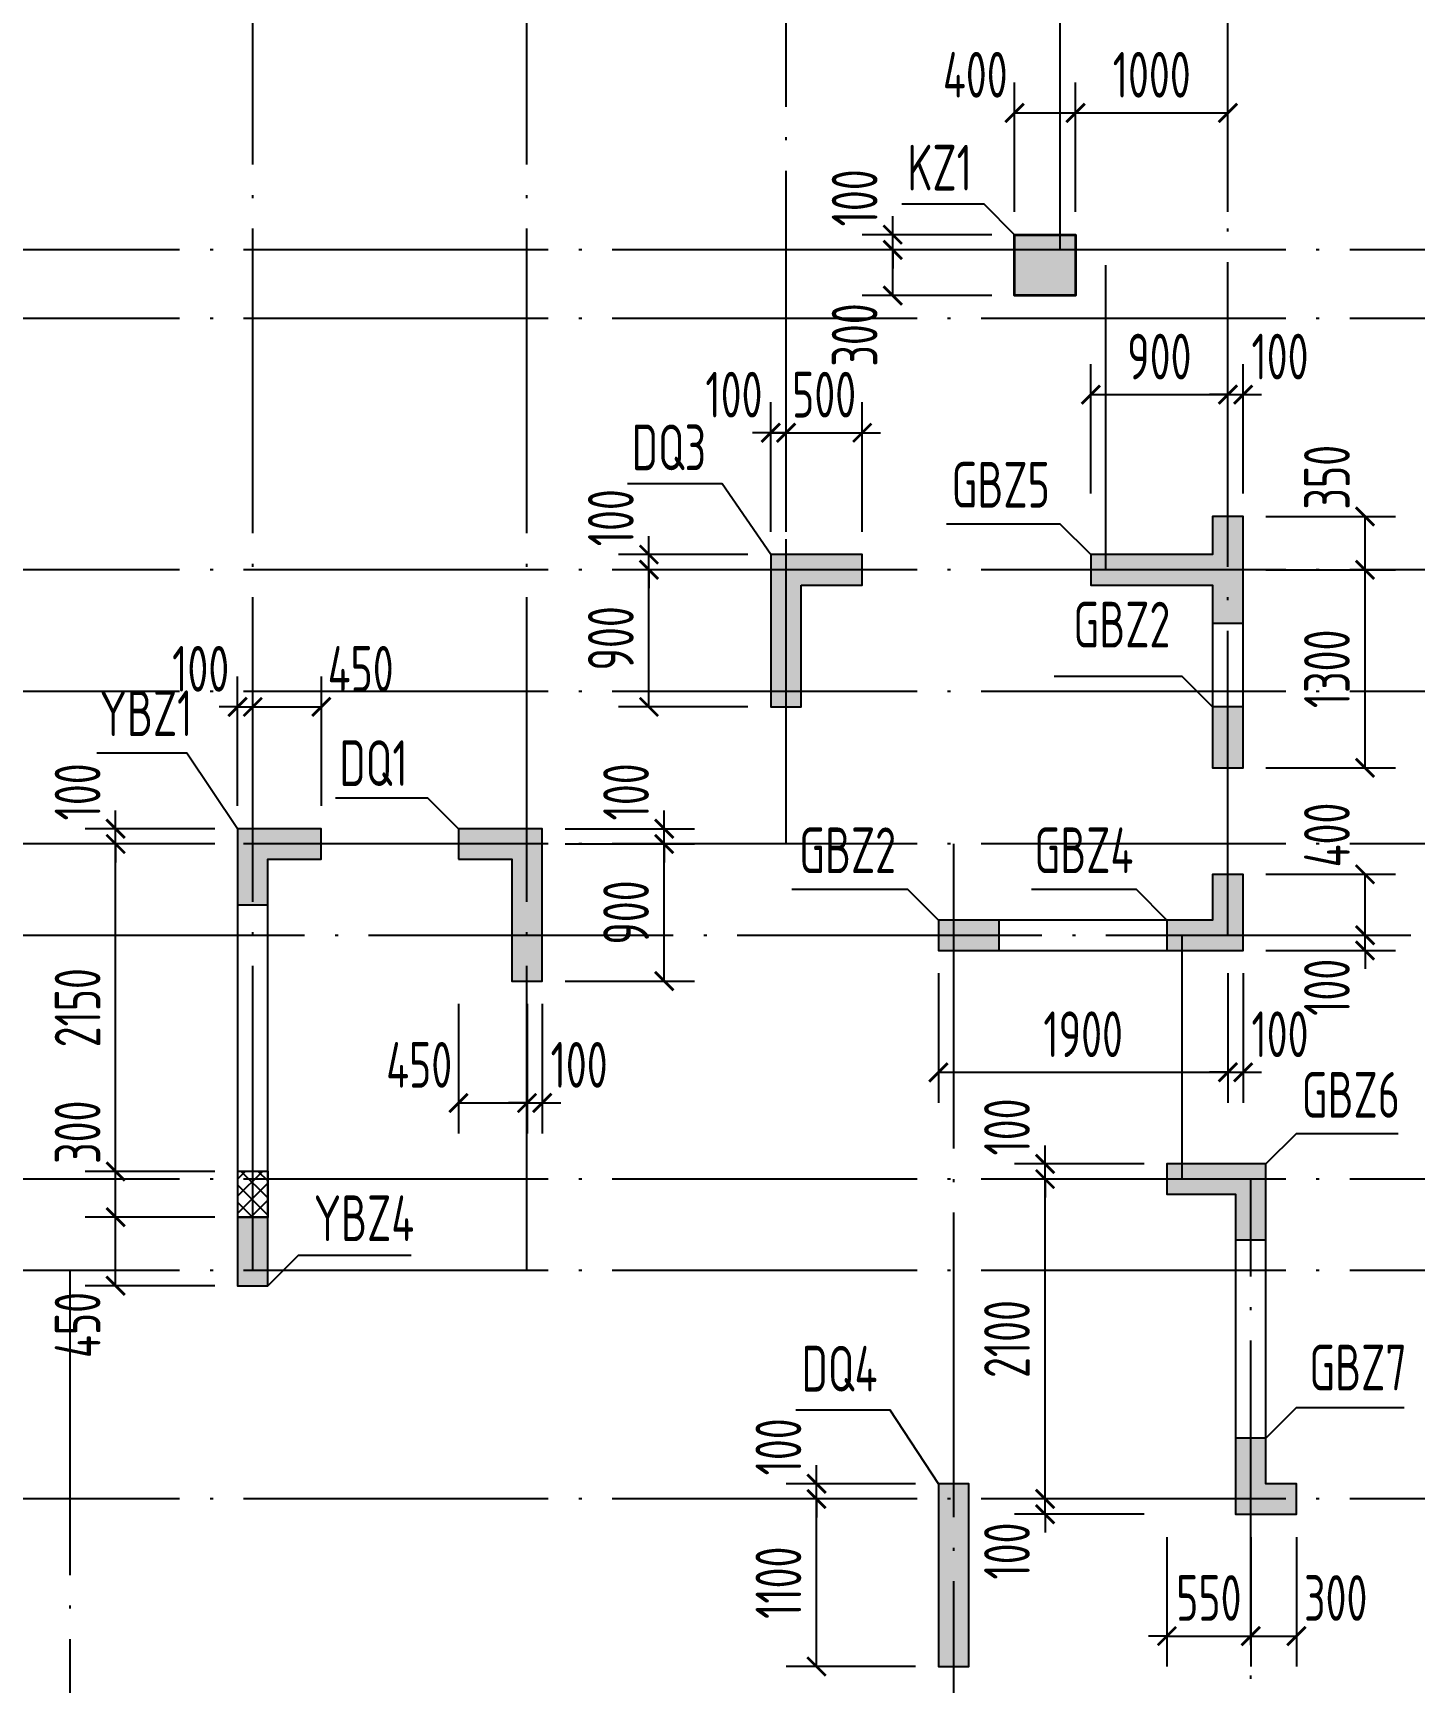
# Model space of a CAD drawing. Extents: x -668857 to 154266, y -275694 to 291306.
# Drawn here: x -310685 to -301615, y 133165 to 143997 of the extents above; entities that cross this region are included whole.
import ezdxf
from ezdxf.enums import TextEntityAlignment as Align

# ---------------------------------------------------------------- set-up
doc = ezdxf.new("R2010")
doc.units = 0
doc.header["$LTSCALE"] = 1000
doc.linetypes.add('DOTE', pattern=[2.42, 2, -0.2, 0.02, -0.2])
doc.layers.get('0').update_dxf_attribs({"linetype": 'CONTINUOUS'})
doc.layers.get('DEFPOINTS').update_dxf_attribs({"linetype": 'CONTINUOUS'})
for name, color, linetype in [('0z-约束构件', 1, 'CONTINUOUS'), ('A-DOTE', 10, 'DOTE'), ('COLU_DE_TEXT', 7, 'CONTINUOUS'), ('LABEL', 1, 'CONTINUOUS'), ('S-Q墙实线', 6, 'CONTINUOUS'), ('S-Q墙标注', 3, 'CONTINUOUS'), ('S-X详图填充', 252, 'CONTINUOUS'), ('S-X详图实线', 4, 'CONTINUOUS'), ('S-Z柱实线', 6, 'CONTINUOUS'), ('S-Z柱编号', 6, 'CONTINUOUS'), ('配箍校核', 34, 'CONTINUOUS')]:
    doc.layers.add(name, color=color, linetype=linetype)
doc.styles.add('TSSD_REIN', font='tssdeng.shx', dxfattribs={"width": 0.7, "height": 300, "bigfont": 'tssdchn.shx'})
doc.styles.add('结构文字', font='zstxt.shx', dxfattribs={"width": 0.7, "bigfont": 'zshz.shx'})
doc.dimstyles.new('STRUCK', dxfattribs={"dimtxt": 400, "dimasz": 121, "dimexe": 200, "dimexo": 150, "dimgap": 115, "dimtad": 1, "dimdec": 0, "dimdsep": 46, "dimtxsty": '结构文字', "dimblk": 'ARCHTICK', "dimcen": 400, "dimclrd": 3, "dimclre": 3, "dimclrt": 7, "dimadec": 0, "dimazin": 0, "dimtfac": 1, "dimtdec": 0, "dimtix": 1, "dimtmove": 2, "dimatfit": 3, "dimldrblk": '_DIMX', "dimfxl": 0, "dimtolj": 1, "dimtzin": 0, "dimarcsym": 0})

# ---------------------------------------------------------------- blocks, each defined once
blk = doc.blocks.new('20210726.16350016')
at = {"layer": 'A-DOTE'}
for p, q in [((34300, 10900), (34300, 21100)), ((36100, 10900), (36100, 21100)), ((37800, 13700), (37800, 21100)), ((39600, 17600), (39600, 21100)), ((40700, 13100.3), (40700, 21100)), ((55600, 17600), (3600, 17600)), ((39900, 15500), (39900, 17600)), ((55600, 17150), (3600, 17150)), ((55600, 15500), (3600, 15500)), ((55600, 14700), (3600, 14700)), ((55600, 13700), (3600, 13700)), ((38900.2, 13700), (38900, 3600)), ((3600, 13100.3), (55600, 13100.3)), ((40400, 11500), (40400, 13100)), ((55600, 11500), (3600, 11500)), ((40850, 3600), (40850, 11500)), ((55600, 10900), (3600, 10900)), ((33100, 10900), (33100, 3600)), ((55600, 9400), (3600, 9400))]:
    blk.add_line(p, q, dxfattribs=at)
blk = doc.blocks.new('_ArchTick')
at = {"color": 0, "linetype": 'ByBlock', "const_width": 0.15}
blk.add_lwpolyline([(-0.5, -0.5), (0.5, 0.5)], dxfattribs=at)
blk = doc.blocks.new('*D1632')
at = {"layer": 'DEFPOINTS', "color": 0}
for p in [(-305543, 134373), (-304743, 134373), (-304743, 133273)]:
    blk.add_point(p, dxfattribs=at)
at = {"layer": 'S-Q墙标注', "color": 3, "lineweight": -2}
for p, q in [((-304893, 134373), (-305743, 134373)), ((-305543, 133273), (-305543, 134373)), ((-304893, 133273), (-305743, 133273))]:
    blk.add_line(p, q, dxfattribs=at)
at = {"layer": 'S-Q墙标注', "color": 3, "lineweight": -2, "xscale": 121, "yscale": 121, "zscale": 121}
for p, rotation in [((-305543, 134373), 90), ((-305543, 133273), 270)]:
    blk.add_blockref('_ArchTick', p, dxfattribs=dict(at, rotation=rotation))
at = {"layer": 'S-Q墙标注', "color": 7, "insert": (-305793, 133823), "char_height": 300, "attachment_point": 5, "rotation": 90, "style": 'TSSD_REIN'}
blk.add_mtext('\\A1;1100', dxfattribs=at)
blk = doc.blocks.new('_DIMX')
blk.add_line((-150, 0), (150, 0))
at = {"const_width": 50}
blk.add_lwpolyline([(-70, -70), (70, 70)], dxfattribs=at)
blk = doc.blocks.new('*D1633')
at = {"layer": 'DEFPOINTS', "color": 0}
for p in [(-305543, 134473), (-304743, 134473), (-304743, 134373)]:
    blk.add_point(p, dxfattribs=at)
at = {"layer": 'S-Q墙标注', "color": 3, "lineweight": -2}
for p, q in [((-305543, 134473), (-305543, 134594)), ((-304893, 134473), (-305743, 134473)), ((-305543, 134373), (-305543, 134473)), ((-304893, 134373), (-305743, 134373)), ((-305543, 134373), (-305543, 134252))]:
    blk.add_line(p, q, dxfattribs=at)
at = {"layer": 'S-Q墙标注', "color": 3, "lineweight": -2, "xscale": 121, "yscale": 121, "zscale": 121}
for p, rotation in [((-305543, 134473), 270), ((-305543, 134373), 90)]:
    blk.add_blockref('_ArchTick', p, dxfattribs=dict(at, rotation=rotation))
at = {"layer": 'S-Q墙标注', "color": 7, "insert": (-305793, 134715), "char_height": 300, "attachment_point": 5, "rotation": 90, "style": 'TSSD_REIN'}
blk.add_mtext('\\A1;100', dxfattribs=at)
blk = doc.blocks.new('*D1638')
at = {"layer": 'DEFPOINTS', "color": 0}
for p in [(-310143, 136223), (-309343, 136223), (-309343, 135773)]:
    blk.add_point(p, dxfattribs=at)
at = {"layer": 'S-Q墙标注', "color": 3, "lineweight": -2}
for p, q in [((-309493, 136223), (-310343, 136223)), ((-310143, 135773), (-310143, 136223)), ((-309493, 135773), (-310343, 135773))]:
    blk.add_line(p, q, dxfattribs=at)
at = {"layer": 'S-Q墙标注', "color": 3, "lineweight": -2, "xscale": 121, "yscale": 121, "zscale": 121}
for p, rotation in [((-310143, 136223), 90), ((-310143, 135773), 270)]:
    blk.add_blockref('_ArchTick', p, dxfattribs=dict(at, rotation=rotation))
at = {"layer": 'S-Q墙标注', "color": 7, "insert": (-310393, 135515), "char_height": 300, "attachment_point": 5, "rotation": 90, "style": 'TSSD_REIN'}
blk.add_mtext('\\A1;450', dxfattribs=at)
blk = doc.blocks.new('*D1639')
at = {"layer": 'DEFPOINTS', "color": 0}
for p in [(-310143, 138773), (-309343, 138773), (-309343, 138673)]:
    blk.add_point(p, dxfattribs=at)
at = {"layer": 'S-Q墙标注', "color": 3, "lineweight": -2}
for p, q in [((-310143, 138773), (-310143, 138894)), ((-309493, 138773), (-310343, 138773)), ((-310143, 138673), (-310143, 138773)), ((-309493, 138673), (-310343, 138673)), ((-310143, 138673), (-310143, 138552))]:
    blk.add_line(p, q, dxfattribs=at)
at = {"layer": 'S-Q墙标注', "color": 3, "lineweight": -2, "xscale": 121, "yscale": 121, "zscale": 121}
for p, rotation in [((-310143, 138773), 270), ((-310143, 138673), 90)]:
    blk.add_blockref('_ArchTick', p, dxfattribs=dict(at, rotation=rotation))
at = {"layer": 'S-Q墙标注', "color": 7, "insert": (-310393, 139015), "char_height": 300, "attachment_point": 5, "rotation": 90, "style": 'TSSD_REIN'}
blk.add_mtext('\\A1;100', dxfattribs=at)
blk = doc.blocks.new('*D1640')
at = {"layer": 'DEFPOINTS', "color": 0}
for p in [(-309243, 139573), (-309343, 138773), (-309243, 138773)]:
    blk.add_point(p, dxfattribs=at)
at = {"layer": 'S-Q墙标注', "color": 3, "lineweight": -2}
for p, q in [((-309343, 138923), (-309343, 139773)), ((-309243, 138923), (-309243, 139773)), ((-309343, 139573), (-309464, 139573)), ((-309343, 139573), (-309243, 139573)), ((-309243, 139573), (-309122, 139573))]:
    blk.add_line(p, q, dxfattribs=at)
at = {"layer": 'S-Q墙标注', "color": 3, "lineweight": -2, "xscale": 121, "yscale": 121, "zscale": 121}
blk.add_blockref('_ArchTick', (-309343, 139573), dxfattribs=at)
at = {"layer": 'S-Q墙标注', "color": 3, "lineweight": -2, "xscale": 121, "yscale": 121, "zscale": 121, "rotation": 180}
blk.add_blockref('_ArchTick', (-309243, 139573), dxfattribs=at)
at = {"layer": 'S-Q墙标注', "color": 7, "insert": (-309585, 139823), "char_height": 300, "attachment_point": 5, "style": 'TSSD_REIN'}
blk.add_mtext('\\A1;100', dxfattribs=at)
blk = doc.blocks.new('*D1641')
at = {"layer": 'DEFPOINTS', "color": 0}
for p in [(-308793, 139573), (-309243, 138773), (-308793, 138773)]:
    blk.add_point(p, dxfattribs=at)
at = {"layer": 'S-Q墙标注', "color": 3, "lineweight": -2}
for p, q in [((-309243, 138923), (-309243, 139773)), ((-308793, 138923), (-308793, 139773)), ((-309243, 139573), (-308793, 139573))]:
    blk.add_line(p, q, dxfattribs=at)
at = {"layer": 'S-Q墙标注', "color": 3, "lineweight": -2, "xscale": 121, "yscale": 121, "zscale": 121, "rotation": 180}
blk.add_blockref('_ArchTick', (-309243, 139573), dxfattribs=at)
at = {"layer": 'S-Q墙标注', "color": 3, "lineweight": -2, "xscale": 121, "yscale": 121, "zscale": 121}
blk.add_blockref('_ArchTick', (-308793, 139573), dxfattribs=at)
at = {"layer": 'S-Q墙标注', "color": 7, "insert": (-308535, 139823), "char_height": 300, "attachment_point": 5, "style": 'TSSD_REIN'}
blk.add_mtext('\\A1;450', dxfattribs=at)
blk = doc.blocks.new('*D1642')
at = {"layer": 'DEFPOINTS', "color": 0}
for p in [(-307343, 138673), (-306543, 138673), (-307343, 137773)]:
    blk.add_point(p, dxfattribs=at)
at = {"layer": 'S-Q墙标注', "color": 3, "lineweight": -2}
for p, q in [((-307193, 138673), (-306343, 138673)), ((-306543, 137773), (-306543, 138673)), ((-307193, 137773), (-306343, 137773))]:
    blk.add_line(p, q, dxfattribs=at)
at = {"layer": 'S-Q墙标注', "color": 3, "lineweight": -2, "xscale": 121, "yscale": 121, "zscale": 121}
for p, rotation in [((-306543, 138673), 90), ((-306543, 137773), 270)]:
    blk.add_blockref('_ArchTick', p, dxfattribs=dict(at, rotation=rotation))
at = {"layer": 'S-Q墙标注', "color": 7, "insert": (-306793, 138223), "char_height": 300, "attachment_point": 5, "rotation": 90, "style": 'TSSD_REIN'}
blk.add_mtext('\\A1;900', dxfattribs=at)
blk = doc.blocks.new('*D1643')
at = {"layer": 'DEFPOINTS', "color": 0}
for p in [(-307343, 138773), (-306543, 138773), (-307343, 138673)]:
    blk.add_point(p, dxfattribs=at)
at = {"layer": 'S-Q墙标注', "color": 3, "lineweight": -2}
for p, q in [((-306543, 138773), (-306543, 138894)), ((-307193, 138773), (-306343, 138773)), ((-306543, 138673), (-306543, 138773)), ((-307193, 138673), (-306343, 138673)), ((-306543, 138673), (-306543, 138552))]:
    blk.add_line(p, q, dxfattribs=at)
at = {"layer": 'S-Q墙标注', "color": 3, "lineweight": -2, "xscale": 121, "yscale": 121, "zscale": 121}
for p, rotation in [((-306543, 138773), 270), ((-306543, 138673), 90)]:
    blk.add_blockref('_ArchTick', p, dxfattribs=dict(at, rotation=rotation))
at = {"layer": 'S-Q墙标注', "color": 7, "insert": (-306793, 139015), "char_height": 300, "attachment_point": 5, "rotation": 90, "style": 'TSSD_REIN'}
blk.add_mtext('\\A1;100', dxfattribs=at)
blk = doc.blocks.new('*D1644')
at = {"layer": 'DEFPOINTS', "color": 0}
for p in [(-307893, 137773), (-307443, 137773), (-307443, 136973)]:
    blk.add_point(p, dxfattribs=at)
at = {"layer": 'S-Q墙标注', "color": 3, "lineweight": -2}
for p, q in [((-307893, 137623), (-307893, 136773)), ((-307443, 137623), (-307443, 136773)), ((-307893, 136973), (-307443, 136973))]:
    blk.add_line(p, q, dxfattribs=at)
at = {"layer": 'S-Q墙标注', "color": 3, "lineweight": -2, "xscale": 121, "yscale": 121, "zscale": 121, "rotation": 180}
blk.add_blockref('_ArchTick', (-307893, 136973), dxfattribs=at)
at = {"layer": 'S-Q墙标注', "color": 3, "lineweight": -2, "xscale": 121, "yscale": 121, "zscale": 121}
blk.add_blockref('_ArchTick', (-307443, 136973), dxfattribs=at)
at = {"layer": 'S-Q墙标注', "color": 7, "insert": (-308151, 137223), "char_height": 300, "attachment_point": 5, "style": 'TSSD_REIN'}
blk.add_mtext('\\A1;450', dxfattribs=at)
blk = doc.blocks.new('*D1645')
at = {"layer": 'DEFPOINTS', "color": 0}
for p in [(-307443, 137773), (-307343, 137773), (-307343, 136973)]:
    blk.add_point(p, dxfattribs=at)
at = {"layer": 'S-Q墙标注', "color": 3, "lineweight": -2}
for p, q in [((-307443, 137623), (-307443, 136773)), ((-307343, 137623), (-307343, 136773)), ((-307443, 136973), (-307564, 136973)), ((-307443, 136973), (-307343, 136973)), ((-307343, 136973), (-307222, 136973))]:
    blk.add_line(p, q, dxfattribs=at)
at = {"layer": 'S-Q墙标注', "color": 3, "lineweight": -2, "xscale": 121, "yscale": 121, "zscale": 121}
blk.add_blockref('_ArchTick', (-307443, 136973), dxfattribs=at)
at = {"layer": 'S-Q墙标注', "color": 3, "lineweight": -2, "xscale": 121, "yscale": 121, "zscale": 121, "rotation": 180}
blk.add_blockref('_ArchTick', (-307343, 136973), dxfattribs=at)
at = {"layer": 'S-Q墙标注', "color": 7, "insert": (-307101, 137223), "char_height": 300, "attachment_point": 5, "style": 'TSSD_REIN'}
blk.add_mtext('\\A1;100', dxfattribs=at)
blk = doc.blocks.new('*D1646')
at = {"layer": 'DEFPOINTS', "color": 0}
for p in [(-302743, 138074), (-301943, 138074), (-302743, 137974)]:
    blk.add_point(p, dxfattribs=at)
at = {"layer": 'S-Q墙标注', "color": 3, "lineweight": -2}
for p, q in [((-301943, 138074), (-301943, 138195)), ((-302593, 138074), (-301743, 138074)), ((-301943, 137974), (-301943, 138074)), ((-302593, 137974), (-301743, 137974)), ((-301943, 137974), (-301943, 137853))]:
    blk.add_line(p, q, dxfattribs=at)
at = {"layer": 'S-Q墙标注', "color": 3, "lineweight": -2, "xscale": 121, "yscale": 121, "zscale": 121}
for p, rotation in [((-301943, 138074), 270), ((-301943, 137974), 90)]:
    blk.add_blockref('_ArchTick', p, dxfattribs=dict(at, rotation=rotation))
at = {"layer": 'S-Q墙标注', "color": 7, "insert": (-302193, 137732), "char_height": 300, "attachment_point": 5, "rotation": 90, "style": 'TSSD_REIN'}
blk.add_mtext('\\A1;100', dxfattribs=at)
blk = doc.blocks.new('*D1647')
at = {"layer": 'DEFPOINTS', "color": 0}
for p in [(-302743, 138474), (-301943, 138474), (-302743, 138074)]:
    blk.add_point(p, dxfattribs=at)
at = {"layer": 'S-Q墙标注', "color": 3, "lineweight": -2}
for p, q in [((-302593, 138474), (-301743, 138474)), ((-301943, 138074), (-301943, 138474)), ((-302593, 138074), (-301743, 138074))]:
    blk.add_line(p, q, dxfattribs=at)
at = {"layer": 'S-Q墙标注', "color": 3, "lineweight": -2, "xscale": 121, "yscale": 121, "zscale": 121}
for p, rotation in [((-301943, 138474), 90), ((-301943, 138074), 270)]:
    blk.add_blockref('_ArchTick', p, dxfattribs=dict(at, rotation=rotation))
at = {"layer": 'S-Q墙标注', "color": 7, "insert": (-302193, 138732), "char_height": 300, "attachment_point": 5, "rotation": 90, "style": 'TSSD_REIN'}
blk.add_mtext('\\A1;400', dxfattribs=at)
blk = doc.blocks.new('*D1648')
at = {"layer": 'DEFPOINTS', "color": 0}
for p in [(-304743, 137974), (-302843, 137974), (-302843, 137174)]:
    blk.add_point(p, dxfattribs=at)
at = {"layer": 'S-Q墙标注', "color": 3, "lineweight": -2}
for p, q in [((-304743, 137824), (-304743, 136974)), ((-302843, 137824), (-302843, 136974)), ((-304743, 137174), (-302843, 137174))]:
    blk.add_line(p, q, dxfattribs=at)
at = {"layer": 'S-Q墙标注', "color": 3, "lineweight": -2, "xscale": 121, "yscale": 121, "zscale": 121, "rotation": 180}
blk.add_blockref('_ArchTick', (-304743, 137174), dxfattribs=at)
at = {"layer": 'S-Q墙标注', "color": 3, "lineweight": -2, "xscale": 121, "yscale": 121, "zscale": 121}
blk.add_blockref('_ArchTick', (-302843, 137174), dxfattribs=at)
at = {"layer": 'S-Q墙标注', "color": 7, "insert": (-303793, 137424), "char_height": 300, "attachment_point": 5, "style": 'TSSD_REIN'}
blk.add_mtext('\\A1;1900', dxfattribs=at)
blk = doc.blocks.new('*D1649')
at = {"layer": 'DEFPOINTS', "color": 0}
for p in [(-302843, 137974), (-302743, 137974), (-302743, 137174)]:
    blk.add_point(p, dxfattribs=at)
at = {"layer": 'S-Q墙标注', "color": 3, "lineweight": -2}
for p, q in [((-302843, 137824), (-302843, 136974)), ((-302743, 137824), (-302743, 136974)), ((-302843, 137174), (-302964, 137174)), ((-302843, 137174), (-302743, 137174)), ((-302743, 137174), (-302622, 137174))]:
    blk.add_line(p, q, dxfattribs=at)
at = {"layer": 'S-Q墙标注', "color": 3, "lineweight": -2, "xscale": 121, "yscale": 121, "zscale": 121}
blk.add_blockref('_ArchTick', (-302843, 137174), dxfattribs=at)
at = {"layer": 'S-Q墙标注', "color": 3, "lineweight": -2, "xscale": 121, "yscale": 121, "zscale": 121, "rotation": 180}
blk.add_blockref('_ArchTick', (-302743, 137174), dxfattribs=at)
at = {"layer": 'S-Q墙标注', "color": 7, "insert": (-302501, 137424), "char_height": 300, "attachment_point": 5, "style": 'TSSD_REIN'}
blk.add_mtext('\\A1;100', dxfattribs=at)
blk = doc.blocks.new('*D1650')
at = {"layer": 'DEFPOINTS', "color": 0}
for p in [(-306643, 140473), (-305843, 140473), (-305843, 139573)]:
    blk.add_point(p, dxfattribs=at)
at = {"layer": 'S-Q墙标注', "color": 3, "lineweight": -2}
for p, q in [((-305993, 140473), (-306843, 140473)), ((-306643, 139573), (-306643, 140473)), ((-305993, 139573), (-306843, 139573))]:
    blk.add_line(p, q, dxfattribs=at)
at = {"layer": 'S-Q墙标注', "color": 3, "lineweight": -2, "xscale": 121, "yscale": 121, "zscale": 121}
for p, rotation in [((-306643, 140473), 90), ((-306643, 139573), 270)]:
    blk.add_blockref('_ArchTick', p, dxfattribs=dict(at, rotation=rotation))
at = {"layer": 'S-Q墙标注', "color": 7, "insert": (-306893, 140023), "char_height": 300, "attachment_point": 5, "rotation": 90, "style": 'TSSD_REIN'}
blk.add_mtext('\\A1;900', dxfattribs=at)
blk = doc.blocks.new('*D1651')
at = {"layer": 'DEFPOINTS', "color": 0}
for p in [(-306643, 140573), (-305843, 140573), (-305843, 140473)]:
    blk.add_point(p, dxfattribs=at)
at = {"layer": 'S-Q墙标注', "color": 3, "lineweight": -2}
for p, q in [((-306643, 140573), (-306643, 140694)), ((-305993, 140573), (-306843, 140573)), ((-306643, 140473), (-306643, 140573)), ((-305993, 140473), (-306843, 140473)), ((-306643, 140473), (-306643, 140352))]:
    blk.add_line(p, q, dxfattribs=at)
at = {"layer": 'S-Q墙标注', "color": 3, "lineweight": -2, "xscale": 121, "yscale": 121, "zscale": 121}
for p, rotation in [((-306643, 140573), 270), ((-306643, 140473), 90)]:
    blk.add_blockref('_ArchTick', p, dxfattribs=dict(at, rotation=rotation))
at = {"layer": 'S-Q墙标注', "color": 7, "insert": (-306893, 140815), "char_height": 300, "attachment_point": 5, "rotation": 90, "style": 'TSSD_REIN'}
blk.add_mtext('\\A1;100', dxfattribs=at)
blk = doc.blocks.new('*D1652')
at = {"layer": 'DEFPOINTS', "color": 0}
for p in [(-305743, 141373), (-305843, 140573), (-305743, 140573)]:
    blk.add_point(p, dxfattribs=at)
at = {"layer": 'S-Q墙标注', "color": 3, "lineweight": -2}
for p, q in [((-305843, 140723), (-305843, 141573)), ((-305743, 140723), (-305743, 141573)), ((-305843, 141373), (-305964, 141373)), ((-305843, 141373), (-305743, 141373)), ((-305743, 141373), (-305622, 141373))]:
    blk.add_line(p, q, dxfattribs=at)
at = {"layer": 'S-Q墙标注', "color": 3, "lineweight": -2, "xscale": 121, "yscale": 121, "zscale": 121}
blk.add_blockref('_ArchTick', (-305843, 141373), dxfattribs=at)
at = {"layer": 'S-Q墙标注', "color": 3, "lineweight": -2, "xscale": 121, "yscale": 121, "zscale": 121, "rotation": 180}
blk.add_blockref('_ArchTick', (-305743, 141373), dxfattribs=at)
at = {"layer": 'S-Q墙标注', "color": 7, "insert": (-306085, 141623), "char_height": 300, "attachment_point": 5, "style": 'TSSD_REIN'}
blk.add_mtext('\\A1;100', dxfattribs=at)
blk = doc.blocks.new('*D1653')
at = {"layer": 'DEFPOINTS', "color": 0}
for p in [(-305243, 141373), (-305743, 140573), (-305243, 140573)]:
    blk.add_point(p, dxfattribs=at)
at = {"layer": 'S-Q墙标注', "color": 3, "lineweight": -2}
for p, q in [((-305743, 140723), (-305743, 141573)), ((-305243, 140723), (-305243, 141573)), ((-305743, 141373), (-305864, 141373)), ((-305743, 141373), (-305243, 141373)), ((-305243, 141373), (-305122, 141373))]:
    blk.add_line(p, q, dxfattribs=at)
at = {"layer": 'S-Q墙标注', "color": 3, "lineweight": -2, "xscale": 121, "yscale": 121, "zscale": 121}
blk.add_blockref('_ArchTick', (-305743, 141373), dxfattribs=at)
at = {"layer": 'S-Q墙标注', "color": 3, "lineweight": -2, "xscale": 121, "yscale": 121, "zscale": 121, "rotation": 180}
blk.add_blockref('_ArchTick', (-305243, 141373), dxfattribs=at)
at = {"layer": 'S-Q墙标注', "color": 7, "insert": (-305493, 141623), "char_height": 300, "attachment_point": 5, "style": 'TSSD_REIN'}
blk.add_mtext('\\A1;500', dxfattribs=at)
blk = doc.blocks.new('*D1654')
at = {"layer": 'DEFPOINTS', "color": 0}
for p in [(-304043, 134373), (-303243, 134373), (-303243, 134273)]:
    blk.add_point(p, dxfattribs=at)
at = {"layer": 'S-Q墙标注', "color": 3, "lineweight": -2}
for p, q in [((-304043, 134373), (-304043, 134494)), ((-303393, 134373), (-304243, 134373)), ((-304043, 134273), (-304043, 134373)), ((-303393, 134273), (-304243, 134273)), ((-304043, 134273), (-304043, 134152))]:
    blk.add_line(p, q, dxfattribs=at)
at = {"layer": 'S-Q墙标注', "color": 3, "lineweight": -2, "xscale": 121, "yscale": 121, "zscale": 121}
for p, rotation in [((-304043, 134373), 270), ((-304043, 134273), 90)]:
    blk.add_blockref('_ArchTick', p, dxfattribs=dict(at, rotation=rotation))
at = {"layer": 'S-Q墙标注', "color": 7, "insert": (-304293, 134031), "char_height": 300, "attachment_point": 5, "rotation": 90, "style": 'TSSD_REIN'}
blk.add_mtext('\\A1;100', dxfattribs=at)
blk = doc.blocks.new('*D1655')
at = {"layer": 'DEFPOINTS', "color": 0}
for p in [(-304043, 136473), (-303243, 136473), (-303243, 134373)]:
    blk.add_point(p, dxfattribs=at)
at = {"layer": 'S-Q墙标注', "color": 3, "lineweight": -2}
for p, q in [((-303393, 136473), (-304243, 136473)), ((-304043, 134373), (-304043, 136473)), ((-303393, 134373), (-304243, 134373))]:
    blk.add_line(p, q, dxfattribs=at)
at = {"layer": 'S-Q墙标注', "color": 3, "lineweight": -2, "xscale": 121, "yscale": 121, "zscale": 121}
for p, rotation in [((-304043, 136473), 90), ((-304043, 134373), 270)]:
    blk.add_blockref('_ArchTick', p, dxfattribs=dict(at, rotation=rotation))
at = {"layer": 'S-Q墙标注', "color": 7, "insert": (-304293, 135423), "char_height": 300, "attachment_point": 5, "rotation": 90, "style": 'TSSD_REIN'}
blk.add_mtext('\\A1;2100', dxfattribs=at)
blk = doc.blocks.new('*D1656')
at = {"layer": 'DEFPOINTS', "color": 0}
for p in [(-304043, 136573), (-303243, 136573), (-303243, 136473)]:
    blk.add_point(p, dxfattribs=at)
at = {"layer": 'S-Q墙标注', "color": 3, "lineweight": -2}
for p, q in [((-304043, 136573), (-304043, 136694)), ((-303393, 136573), (-304243, 136573)), ((-304043, 136473), (-304043, 136573)), ((-303393, 136473), (-304243, 136473)), ((-304043, 136473), (-304043, 136352))]:
    blk.add_line(p, q, dxfattribs=at)
at = {"layer": 'S-Q墙标注', "color": 3, "lineweight": -2, "xscale": 121, "yscale": 121, "zscale": 121}
for p, rotation in [((-304043, 136573), 270), ((-304043, 136473), 90)]:
    blk.add_blockref('_ArchTick', p, dxfattribs=dict(at, rotation=rotation))
at = {"layer": 'S-Q墙标注', "color": 7, "insert": (-304293, 136815), "char_height": 300, "attachment_point": 5, "rotation": 90, "style": 'TSSD_REIN'}
blk.add_mtext('\\A1;100', dxfattribs=at)
blk = doc.blocks.new('20210730.00595579')
at = {"layer": '0z-约束构件'}
h = blk.add_hatch(dxfattribs=at)
h.set_pattern_fill('ANSI37', color=256, scale=25, style=0)
h.set_pattern_definition([(45, (111194.75, -600656.97), (-56.126601, 56.126601), []), (135, (111194.75, -600656.97), (-56.126601, -56.126601), [])])
h.paths.add_polyline_path([(-4935, -181459), (-4935, -181159), (-4735, -181159), (-4735, -181459)])
blk.add_lwpolyline([(-4935, -181459), (-4735, -181459), (-4735, -181159), (-4935, -181159)], close=True, dxfattribs=at)
blk = doc.blocks.new('*D1665')
at = {"layer": 'DEFPOINTS', "color": 0}
for p in [(-310143, 136523), (-309343, 136523), (-309343, 136223)]:
    blk.add_point(p, dxfattribs=at)
at = {"layer": 'S-Q墙标注', "color": 3, "lineweight": -2}
for p, q in [((-309493, 136523), (-310343, 136523)), ((-310143, 136223), (-310143, 136523)), ((-309493, 136223), (-310343, 136223))]:
    blk.add_line(p, q, dxfattribs=at)
at = {"layer": 'S-Q墙标注', "color": 3, "lineweight": -2, "xscale": 121, "yscale": 121, "zscale": 121}
for p, rotation in [((-310143, 136523), 90), ((-310143, 136223), 270)]:
    blk.add_blockref('_ArchTick', p, dxfattribs=dict(at, rotation=rotation))
at = {"layer": 'S-Q墙标注', "color": 7, "insert": (-310393, 136781), "char_height": 300, "attachment_point": 5, "rotation": 90, "style": 'TSSD_REIN'}
blk.add_mtext('\\A1;300', dxfattribs=at)
blk = doc.blocks.new('*D1666')
at = {"layer": 'DEFPOINTS', "color": 0}
for p in [(-310143, 138673), (-309343, 138673), (-309343, 136523)]:
    blk.add_point(p, dxfattribs=at)
at = {"layer": 'S-Q墙标注', "color": 3, "lineweight": -2}
for p, q in [((-309493, 138673), (-310343, 138673)), ((-310143, 136523), (-310143, 138673)), ((-309493, 136523), (-310343, 136523))]:
    blk.add_line(p, q, dxfattribs=at)
at = {"layer": 'S-Q墙标注', "color": 3, "lineweight": -2, "xscale": 121, "yscale": 121, "zscale": 121}
for p, rotation in [((-310143, 138673), 90), ((-310143, 136523), 270)]:
    blk.add_blockref('_ArchTick', p, dxfattribs=dict(at, rotation=rotation))
at = {"layer": 'S-Q墙标注', "color": 7, "insert": (-310393, 137598), "char_height": 300, "attachment_point": 5, "rotation": 90, "style": 'TSSD_REIN'}
blk.add_mtext('\\A1;2150', dxfattribs=at)
blk = doc.blocks.new('*D1955')
at = {"layer": 'DEFPOINTS', "color": 0}
for p in [(-303243, 134273), (-302693, 134273), (-302693, 133473)]:
    blk.add_point(p, dxfattribs=at)
at = {"layer": 'S-Q墙标注', "color": 3, "lineweight": -2}
for p, q in [((-303243, 134123), (-303243, 133273)), ((-302693, 134123), (-302693, 133273)), ((-303243, 133473), (-303364, 133473)), ((-303243, 133473), (-302693, 133473)), ((-302693, 133473), (-302572, 133473))]:
    blk.add_line(p, q, dxfattribs=at)
at = {"layer": 'S-Q墙标注', "color": 3, "lineweight": -2, "xscale": 121, "yscale": 121, "zscale": 121}
blk.add_blockref('_ArchTick', (-303243, 133473), dxfattribs=at)
at = {"layer": 'S-Q墙标注', "color": 3, "lineweight": -2, "xscale": 121, "yscale": 121, "zscale": 121, "rotation": 180}
blk.add_blockref('_ArchTick', (-302693, 133473), dxfattribs=at)
at = {"layer": 'S-Q墙标注', "color": 7, "insert": (-302968, 133723), "char_height": 300, "attachment_point": 5, "style": 'TSSD_REIN'}
blk.add_mtext('\\A1;550', dxfattribs=at)
blk = doc.blocks.new('*D1956')
at = {"layer": 'DEFPOINTS', "color": 0}
for p in [(-302693, 134273), (-302393, 134273), (-302393, 133473)]:
    blk.add_point(p, dxfattribs=at)
at = {"layer": 'S-Q墙标注', "color": 3, "lineweight": -2}
for p, q in [((-302693, 134123), (-302693, 133273)), ((-302393, 134123), (-302393, 133273)), ((-302693, 133473), (-302393, 133473))]:
    blk.add_line(p, q, dxfattribs=at)
at = {"layer": 'S-Q墙标注', "color": 3, "lineweight": -2, "xscale": 121, "yscale": 121, "zscale": 121, "rotation": 180}
blk.add_blockref('_ArchTick', (-302693, 133473), dxfattribs=at)
at = {"layer": 'S-Q墙标注', "color": 3, "lineweight": -2, "xscale": 121, "yscale": 121, "zscale": 121}
blk.add_blockref('_ArchTick', (-302393, 133473), dxfattribs=at)
at = {"layer": 'S-Q墙标注', "color": 7, "insert": (-302135, 133723), "char_height": 300, "attachment_point": 5, "style": 'TSSD_REIN'}
blk.add_mtext('\\A1;300', dxfattribs=at)
blk = doc.blocks.new('*D1997')
at = {"layer": 'DEFPOINTS', "color": 0}
for p in [(-305043, 142673), (-304243, 142673), (-304243, 142573)]:
    blk.add_point(p, dxfattribs=at)
at = {"layer": 'S-Q墙标注', "color": 3, "lineweight": -2}
for p, q in [((-305043, 142673), (-305043, 142794)), ((-304393, 142673), (-305243, 142673)), ((-305043, 142573), (-305043, 142673)), ((-304393, 142573), (-305243, 142573)), ((-305043, 142573), (-305043, 142452))]:
    blk.add_line(p, q, dxfattribs=at)
at = {"layer": 'S-Q墙标注', "color": 3, "lineweight": -2, "xscale": 121, "yscale": 121, "zscale": 121}
for p, rotation in [((-305043, 142673), 270), ((-305043, 142573), 90)]:
    blk.add_blockref('_ArchTick', p, dxfattribs=dict(at, rotation=rotation))
at = {"layer": 'S-Q墙标注', "color": 7, "insert": (-305293, 142915), "char_height": 300, "attachment_point": 5, "rotation": 90, "style": 'TSSD_REIN'}
blk.add_mtext('\\A1;100', dxfattribs=at)
blk = doc.blocks.new('*D2000')
at = {"layer": 'DEFPOINTS', "color": 0}
for p in [(-305043, 142573), (-304243, 142573), (-304243, 142273)]:
    blk.add_point(p, dxfattribs=at)
at = {"layer": 'S-Q墙标注', "color": 3, "lineweight": -2}
for p, q in [((-304393, 142573), (-305243, 142573)), ((-305043, 142273), (-305043, 142573)), ((-304393, 142273), (-305243, 142273))]:
    blk.add_line(p, q, dxfattribs=at)
at = {"layer": 'S-Q墙标注', "color": 3, "lineweight": -2, "xscale": 121, "yscale": 121, "zscale": 121}
for p, rotation in [((-305043, 142573), 90), ((-305043, 142273), 270)]:
    blk.add_blockref('_ArchTick', p, dxfattribs=dict(at, rotation=rotation))
at = {"layer": 'S-Q墙标注', "color": 7, "insert": (-305293, 142015), "char_height": 300, "attachment_point": 5, "rotation": 90, "style": 'TSSD_REIN'}
blk.add_mtext('\\A1;300', dxfattribs=at)
blk = doc.blocks.new('*D2001')
at = {"layer": 'DEFPOINTS', "color": 0}
for p in [(-303843, 143473), (-304243, 142673), (-303843, 142673)]:
    blk.add_point(p, dxfattribs=at)
at = {"layer": 'S-Q墙标注', "color": 3, "lineweight": -2}
for p, q in [((-304243, 142823), (-304243, 143673)), ((-303843, 142823), (-303843, 143673)), ((-304243, 143473), (-303843, 143473))]:
    blk.add_line(p, q, dxfattribs=at)
at = {"layer": 'S-Q墙标注', "color": 3, "lineweight": -2, "xscale": 121, "yscale": 121, "zscale": 121, "rotation": 180}
blk.add_blockref('_ArchTick', (-304243, 143473), dxfattribs=at)
at = {"layer": 'S-Q墙标注', "color": 3, "lineweight": -2, "xscale": 121, "yscale": 121, "zscale": 121}
blk.add_blockref('_ArchTick', (-303843, 143473), dxfattribs=at)
at = {"layer": 'S-Q墙标注', "color": 7, "insert": (-304501, 143723), "char_height": 300, "attachment_point": 5, "style": 'TSSD_REIN'}
blk.add_mtext('\\A1;400', dxfattribs=at)
blk = doc.blocks.new('*D2003')
at = {"layer": 'DEFPOINTS', "color": 0}
for p in [(-302843, 143473), (-303843, 142673), (-302843, 142673)]:
    blk.add_point(p, dxfattribs=at)
at = {"layer": 'S-Q墙标注', "color": 3, "lineweight": -2}
for p, q in [((-303843, 142823), (-303843, 143673)), ((-302843, 142823), (-302843, 143673)), ((-303843, 143473), (-302843, 143473))]:
    blk.add_line(p, q, dxfattribs=at)
at = {"layer": 'S-Q墙标注', "color": 3, "lineweight": -2, "xscale": 121, "yscale": 121, "zscale": 121, "rotation": 180}
blk.add_blockref('_ArchTick', (-303843, 143473), dxfattribs=at)
at = {"layer": 'S-Q墙标注', "color": 3, "lineweight": -2, "xscale": 121, "yscale": 121, "zscale": 121}
blk.add_blockref('_ArchTick', (-302843, 143473), dxfattribs=at)
at = {"layer": 'S-Q墙标注', "color": 7, "insert": (-303343, 143723), "char_height": 300, "attachment_point": 5, "style": 'TSSD_REIN'}
blk.add_mtext('\\A1;1000', dxfattribs=at)
blk = doc.blocks.new('*D2027')
at = {"layer": 'DEFPOINTS', "color": 0}
for p in [(-302743, 140473), (-301943, 140473), (-302743, 139173)]:
    blk.add_point(p, dxfattribs=at)
at = {"layer": 'S-Q墙标注', "color": 3, "lineweight": -2}
for p, q in [((-302593, 140473), (-301743, 140473)), ((-301943, 139173), (-301943, 140473)), ((-302593, 139173), (-301743, 139173))]:
    blk.add_line(p, q, dxfattribs=at)
at = {"layer": 'S-Q墙标注', "color": 3, "lineweight": -2, "xscale": 121, "yscale": 121, "zscale": 121}
for p, rotation in [((-301943, 140473), 90), ((-301943, 139173), 270)]:
    blk.add_blockref('_ArchTick', p, dxfattribs=dict(at, rotation=rotation))
at = {"layer": 'S-Q墙标注', "color": 7, "insert": (-302193, 139823), "char_height": 300, "attachment_point": 5, "rotation": 90, "style": 'TSSD_REIN'}
blk.add_mtext('\\A1;1300', dxfattribs=at)
blk = doc.blocks.new('*D2028')
at = {"layer": 'DEFPOINTS', "color": 0}
for p in [(-302743, 140823), (-301943, 140823), (-302743, 140473)]:
    blk.add_point(p, dxfattribs=at)
at = {"layer": 'S-Q墙标注', "color": 3, "lineweight": -2}
for p, q in [((-302593, 140823), (-301743, 140823)), ((-301943, 140473), (-301943, 140823)), ((-302593, 140473), (-301743, 140473))]:
    blk.add_line(p, q, dxfattribs=at)
at = {"layer": 'S-Q墙标注', "color": 3, "lineweight": -2, "xscale": 121, "yscale": 121, "zscale": 121}
for p, rotation in [((-301943, 140823), 90), ((-301943, 140473), 270)]:
    blk.add_blockref('_ArchTick', p, dxfattribs=dict(at, rotation=rotation))
at = {"layer": 'S-Q墙标注', "color": 7, "insert": (-302193, 141081), "char_height": 300, "attachment_point": 5, "rotation": 90, "style": 'TSSD_REIN'}
blk.add_mtext('\\A1;350', dxfattribs=at)
blk = doc.blocks.new('*D2029')
at = {"layer": 'DEFPOINTS', "color": 0}
for p in [(-302843, 141623), (-303743, 140823), (-302843, 140823)]:
    blk.add_point(p, dxfattribs=at)
at = {"layer": 'S-Q墙标注', "color": 3, "lineweight": -2}
for p, q in [((-303743, 140973), (-303743, 141823)), ((-302843, 140973), (-302843, 141823)), ((-303743, 141623), (-302843, 141623))]:
    blk.add_line(p, q, dxfattribs=at)
at = {"layer": 'S-Q墙标注', "color": 3, "lineweight": -2, "xscale": 121, "yscale": 121, "zscale": 121, "rotation": 180}
blk.add_blockref('_ArchTick', (-303743, 141623), dxfattribs=at)
at = {"layer": 'S-Q墙标注', "color": 3, "lineweight": -2, "xscale": 121, "yscale": 121, "zscale": 121}
blk.add_blockref('_ArchTick', (-302843, 141623), dxfattribs=at)
at = {"layer": 'S-Q墙标注', "color": 7, "insert": (-303293, 141873), "char_height": 300, "attachment_point": 5, "style": 'TSSD_REIN'}
blk.add_mtext('\\A1;900', dxfattribs=at)
blk = doc.blocks.new('*D2030')
at = {"layer": 'DEFPOINTS', "color": 0}
for p in [(-302743, 141623), (-302843, 140823), (-302743, 140823)]:
    blk.add_point(p, dxfattribs=at)
at = {"layer": 'S-Q墙标注', "color": 3, "lineweight": -2}
for p, q in [((-302843, 140973), (-302843, 141823)), ((-302743, 140973), (-302743, 141823)), ((-302843, 141623), (-302964, 141623)), ((-302843, 141623), (-302743, 141623)), ((-302743, 141623), (-302622, 141623))]:
    blk.add_line(p, q, dxfattribs=at)
at = {"layer": 'S-Q墙标注', "color": 3, "lineweight": -2, "xscale": 121, "yscale": 121, "zscale": 121}
blk.add_blockref('_ArchTick', (-302843, 141623), dxfattribs=at)
at = {"layer": 'S-Q墙标注', "color": 3, "lineweight": -2, "xscale": 121, "yscale": 121, "zscale": 121, "rotation": 180}
blk.add_blockref('_ArchTick', (-302743, 141623), dxfattribs=at)
at = {"layer": 'S-Q墙标注', "color": 7, "insert": (-302501, 141873), "char_height": 300, "attachment_point": 5, "style": 'TSSD_REIN'}
blk.add_mtext('\\A1;100', dxfattribs=at)

msp = doc.modelspace()

# ---------------------------------------------------------------- hatches: boundary and pattern name
at = {"layer": 'S-X详图填充'}
h = msp.add_hatch(color=256, dxfattribs=at)
h.dxf.hatch_style = 1
h.paths.add_polyline_path([(-304243.27, 142673.27), (-303843.27, 142673.27), (-303843.27, 142273.27), (-304243.27, 142273.27)])
h = msp.add_hatch(color=256, dxfattribs=at)
h.dxf.hatch_style = 1
h.paths.add_polyline_path([(-302943.27, 140122.81), (-302743.27, 140122.81), (-302743.27, 140823.27), (-302943.27, 140823.27), (-302943.27, 140573.27), (-303743.39, 140573.28), (-303743.39, 140373.28), (-302943.27, 140373.27)])
h = msp.add_hatch(color=256, dxfattribs=at)
h.dxf.hatch_style = 1
h.paths.add_polyline_path([(-305643.27, 140373.27), (-305243.35, 140373.27), (-305243.35, 140573.27), (-305843.27, 140573.27), (-305843.27, 139573.27), (-305643.27, 139573.27)])
h = msp.add_hatch(color=256, dxfattribs=at)
h.dxf.hatch_style = 1
h.paths.add_polyline_path([(-302743.27, 139573.27), (-302943.27, 139573.27), (-302943.27, 139173.27), (-302743.27, 139173.27)])
h = msp.add_hatch(color=256, dxfattribs=at)
h.dxf.hatch_style = 1
h.paths.add_polyline_path([(-309343.27, 138273.27), (-309143.27, 138273.27), (-309143.27, 138573.27), (-308793.27, 138573.27), (-308793.27, 138773.27), (-309343.27, 138773.27)])
h = msp.add_hatch(color=256, dxfattribs=at)
h.dxf.hatch_style = 1
h.paths.add_polyline_path([(-307893.18, 138573.27), (-307543.27, 138573.27), (-307543.27, 137773.27), (-307343.27, 137773.27), (-307343.27, 138773.27), (-307893.18, 138773.27)])
h = msp.add_hatch(color=256, dxfattribs=at)
h.dxf.hatch_style = 1
h.paths.add_polyline_path([(-303243.27, 138173.54), (-303243.27, 137973.54), (-302743.27, 137973.54), (-302743.27, 138473.54), (-302943.27, 138473.54), (-302943.27, 138173.54)])
h = msp.add_hatch(color=256, dxfattribs=at)
h.dxf.hatch_style = 1
h.paths.add_polyline_path([(-304343.27, 137973.54), (-304343.27, 138173.54), (-304743.27, 138173.54), (-304743.27, 137973.54)])
h = msp.add_hatch(color=256, dxfattribs=at)
h.dxf.hatch_style = 1
h.paths.add_polyline_path([(-302793.27, 136073.27), (-302593.27, 136073.27), (-302593.27, 136573.27), (-303243.34, 136573.27), (-303243.34, 136373.27), (-302793.27, 136373.27)])
h = msp.add_hatch(color=256, dxfattribs=at)
h.dxf.hatch_style = 1
h.paths.add_polyline_path([(-309143.27, 136223.28), (-309343.27, 136223.28), (-309343.27, 135773.28), (-309143.27, 135773.28)])
h = msp.add_hatch(color=256, dxfattribs=at)
h.dxf.hatch_style = 1
h.paths.add_polyline_path([(-302593.27, 134773.27), (-302793.27, 134773.27), (-302793.27, 134273.27), (-302393.27, 134273.27), (-302393.27, 134473.27), (-302593.27, 134473.27)])
h = msp.add_hatch(color=256, dxfattribs=at)
h.dxf.hatch_style = 1
h.paths.add_polyline_path([(-304743.17, 133273.27), (-304543.17, 133273.27), (-304543.26, 134473.27), (-304743.26, 134473.27)])

# ---------------------------------------------------------------- linework, layer by layer
at = {"layer": 'LABEL'}
msp.add_lwpolyline([(-304243.27, 142673.27), (-304443.27, 142873.27), (-304982.22, 142873.27)], dxfattribs=at)
at = {"layer": 'S-Q墙实线'}
msp.add_lwpolyline([(-302743.27, 140473.27), (-302743.27, 140823.27), (-302943.27, 140823.27), (-302943.27, 140573.27), (-303743.39, 140573.27), (-303743.39, 140373.27), (-302943.27, 140373.27), (-302943.27, 139173.27), (-302743.27, 139173.27), (-302743.27, 140473.27)], dxfattribs=at)
for points in [[(-305643.27, 140373.27), (-305243.35, 140373.27), (-305243.35, 140573.27), (-305843.27, 140573.27), (-305843.27, 139573.27), (-305643.27, 139573.27)], [(-309143.27, 135773.28), (-309143.27, 138573.27), (-308793.27, 138573.27), (-308793.27, 138773.27), (-309343.27, 138773.27), (-309343.27, 135773.28)], [(-307893.18, 138573.27), (-307543.27, 138573.27), (-307543.27, 137773.27), (-307343.27, 137773.27), (-307343.27, 138773.27), (-307893.18, 138773.27)], [(-304743.27, 137973.54), (-303143.34, 137973.54), (-302743.27, 137973.54), (-302743.27, 138473.54), (-302943.27, 138473.54), (-302943.27, 138173.54), (-303143.34, 138173.54), (-304743.27, 138173.54)], [(-302793.27, 134273.27), (-302393.27, 134273.27), (-302393.27, 134473.27), (-302593.27, 134473.27), (-302593.27, 135873.28), (-302593.27, 136573.27), (-303243.34, 136573.27), (-303243.34, 136373.27), (-302793.27, 136373.27), (-302793.27, 135873.28)], [(-304543.26, 133273.27), (-304543.26, 134473.27), (-304743.26, 134473.27), (-304743.26, 133273.27)]]:
    msp.add_lwpolyline(points, close=True, dxfattribs=at)
at = {"layer": 'S-X详图实线'}
for points in [[(-304243.27, 142673.27), (-303843.27, 142673.27), (-303843.27, 142273.27), (-304243.27, 142273.27), (-304243.27, 142673.27)], [(-302943.27, 140122.81), (-302743.27, 140122.81), (-302743.27, 140823.27), (-302943.27, 140823.27), (-302943.27, 140573.27), (-303743.39, 140573.27), (-303743.39, 140373.27), (-302943.27, 140373.27), (-302943.27, 140373.27)], [(-305643.27, 140373.27), (-305243.35, 140373.27), (-305243.35, 140573.27), (-305843.27, 140573.27), (-305843.27, 139573.27), (-305643.27, 139573.27), (-305643.27, 140373.27)], [(-302743.27, 139573.27), (-302943.27, 139573.27), (-302943.27, 139173.27), (-302743.27, 139173.27), (-302743.27, 139573.27)], [(-309343.27, 138273.27), (-309143.27, 138273.27), (-309143.27, 138573.27), (-308793.27, 138573.27), (-308793.27, 138773.27), (-309343.27, 138773.27), (-309343.27, 138273.27)], [(-307893.18, 138573.27), (-307543.27, 138573.27), (-307543.27, 137773.27), (-307343.27, 137773.27), (-307343.27, 138773.27), (-307893.18, 138773.27), (-307893.18, 138573.27)], [(-303243.27, 138173.54), (-303243.27, 137973.54), (-302743.27, 137973.54), (-302743.27, 138473.54), (-302943.27, 138473.54), (-302943.27, 138173.54), (-303243.27, 138173.54)], [(-304343.27, 137973.54), (-304343.27, 138173.54), (-304743.27, 138173.54), (-304743.27, 137973.54), (-304343.27, 137973.54)], [(-302793.27, 136073.27), (-302593.27, 136073.27), (-302593.27, 136573.27), (-303243.34, 136573.27), (-303243.34, 136373.27), (-302793.27, 136373.27), (-302793.27, 136073.27)], [(-309143.27, 136223.28), (-309343.27, 136223.28), (-309343.27, 135773.28), (-309143.27, 135773.28), (-309143.27, 136223.28)], [(-302593.27, 134773.27), (-302793.27, 134773.27), (-302793.27, 134273.27), (-302393.27, 134273.27), (-302393.27, 134473.27), (-302593.27, 134473.27), (-302593.27, 134773.27)], [(-304743.17, 133273.27), (-304543.17, 133273.27), (-304543.26, 134473.27), (-304743.26, 134473.27), (-304743.26, 134073.27)]]:
    msp.add_lwpolyline(points, close=True, dxfattribs=at)
at = {"layer": 'S-Z柱实线', "lineweight": 35}
msp.add_lwpolyline([(-304243.27, 142673.27), (-303843.27, 142673.27), (-303843.27, 142273.27), (-304243.27, 142273.27)], close=True, dxfattribs=at)
at = {"layer": 'S-Z柱编号', "color": 7}
for points in [[(-305843.27, 140573.27), (-306162.97, 141038.34), (-306783.77, 141038.34)], [(-303742.94, 140573.28), (-303942.94, 140773.28), (-304689.02, 140773.28)], [(-302943.27, 139573.27), (-303143.27, 139773.27), (-303983.27, 139773.27)], [(-309343.26, 138773.27), (-309675.7, 139269.9), (-310265.54, 139269.9)], [(-307893.17, 138773.27), (-308093.17, 138973.27), (-308699.19, 138973.27)], [(-304743.27, 138173.54), (-304943.27, 138373.54), (-305705.1, 138373.54)], [(-303243.27, 138173.54), (-303443.27, 138373.54), (-304131.05, 138373.54)], [(-302593.27, 136573.27), (-302393.27, 136773.27), (-301724.63, 136773.27)], [(-309143.26, 135773.28), (-308943.26, 135973.28), (-308202.92, 135973.28)], [(-302593.27, 134773.27), (-302393.27, 134973.27), (-301686.71, 134973.27)], [(-304743.26, 134473.27), (-305059.22, 134955.99), (-305678.57, 134955.99)]]:
    msp.add_lwpolyline(points, dxfattribs=at)

# ---------------------------------------------------------------- block references
at = {"layer": 'A-DOTE'}
msp.add_blockref('20210726.16350016', (-343543.27, 124973.23), dxfattribs=at)
at = {"layer": '配箍校核'}
msp.add_blockref('20210730.00595579', (-304407.98, 317682.46), dxfattribs=at)

# ---------------------------------------------------------------- texts
at = {"layer": 'COLU_DE_TEXT', "style": 'TSSD_REIN', "width": 0.7}
msp.add_text('KZ1', height=300, dxfattribs=at).set_placement((-304947.11, 142873.27), align=Align.BOTTOM_LEFT)
at = {"layer": 'S-Z柱编号', "color": 7, "style": 'TSSD_REIN', "width": 0.7}
for s, p in [('DQ3', (-306756.01, 141036.9)), ('GBZ5', (-304656.78, 140791.34)), ('GBZ2', (-303857.11, 139873.27)), ('YBZ1', (-310249.03, 139291.46)), ('DQ1', (-308674.26, 138964.01)), ('GBZ2', (-305657.11, 138391.78)), ('GBZ4', (-304113.21, 138391.78)), ('GBZ6', (-302358.69, 136786.08)), ('YBZ4', (-308843.26, 135976)), ('DQ4', (-305640.95, 134988.37)), ('GBZ7', (-302308.79, 134995.72))]:
    msp.add_text(s, height=300, dxfattribs=at).set_placement(p, align=Align.BOTTOM_LEFT)

# ---------------------------------------------------------------- dimensions: what is measured, and where the dimension line sits
at = {"layer": 'S-Q墙标注'}
for base, p1, p2, picture, middle in [((-303843.27, 143473.27), (-304243.27, 142673.27), (-303843.27, 142673.27), '*D2001', (-304501.35, 143723.27)), ((-302743.27, 141623.27), (-302843.28, 140823.27), (-302743.27, 140823.27), '*D2030', (-302501.35, 141873.27)), ((-305743.27, 141373.27), (-305843.27, 140573.27), (-305743.27, 140573.27), '*D1652', (-306085.19, 141623.27)), ((-309243.27, 139573.27), (-309343.26, 138773.27), (-309243.27, 138773.27), '*D1640', (-309585.18, 139823.27)), ((-308793.26, 139573.27), (-309243.27, 138773.27), (-308793.26, 138773.27), '*D1641', (-308535.18, 139823.27)), ((-302743.27, 137173.54), (-302843.27, 137973.54), (-302743.27, 137973.54), '*D1649', (-302501.35, 137423.54)), ((-307443.27, 136973.27), (-307893.18, 137773.27), (-307443.27, 137773.27), '*D1644', (-308151.25, 137223.27)), ((-307343.26, 136973.27), (-307443.27, 137773.27), (-307343.26, 137773.27), '*D1645', (-307101.34, 137223.27)), ((-302393.26, 133473.25), (-302693.26, 134273.25), (-302393.26, 134273.25), '*D1956', (-302135.18, 133723.25))]:
    dim = msp.add_linear_dim(base=base, p1=p1, p2=p2, dimstyle='STRUCK', override={"dimtxt": 300, "dimgap": 100, "dimtxsty": 'TSSD_REIN'}, dxfattribs=at)
    dim.commit()
    dim.dimension.update_dxf_attribs({"geometry": picture, "text_midpoint": middle, "dimtype": 160})
for base, p1, p2, picture, middle in [((-302843.27, 143473.27), (-303843.27, 142673.27), (-302843.27, 142673.27), '*D2003', (-303343.27, 143723.27)), ((-302843.28, 141623.27), (-303743.39, 140823.27), (-302843.28, 140823.27), '*D2029', (-303293.34, 141873.27)), ((-305243.35, 141373.27), (-305743.27, 140573.27), (-305243.35, 140573.27), '*D1653', (-305493.31, 141623.27)), ((-302843.27, 137173.54), (-304743.27, 137973.54), (-302843.27, 137973.54), '*D1648', (-303793.27, 137423.54)), ((-302693.26, 133473.25), (-303243.32, 134273.25), (-302693.26, 134273.25), '*D1955', (-302968.29, 133723.25))]:
    dim = msp.add_linear_dim(base=base, p1=p1, p2=p2, dimstyle='STRUCK', override={"dimtxt": 300, "dimgap": 100, "dimtxsty": 'TSSD_REIN'}, dxfattribs=at)
    dim.commit()
    dim.dimension.update_dxf_attribs({"geometry": picture, "text_midpoint": middle})
for base, p1, p2, picture, middle in [((-305043.27, 142673.27), (-304243.27, 142573.27), (-304243.27, 142673.27), '*D1997', (-305293.27, 142915.2)), ((-305043.27, 142573.27), (-304243.27, 142273.27), (-304243.27, 142573.27), '*D2000', (-305293.27, 142015.2)), ((-301943.27, 140823.27), (-302743.27, 140473.27), (-302743.27, 140823.27), '*D2028', (-302193.27, 141081.35)), ((-306643.27, 140573.27), (-305843.27, 140473.27), (-305843.27, 140573.27), '*D1651', (-306893.27, 140815.2)), ((-310143.26, 138773.27), (-309343.26, 138673.27), (-309343.26, 138773.27), '*D1639', (-310393.26, 139015.2)), ((-306543.26, 138773.27), (-307343.26, 138673.27), (-307343.26, 138773.27), '*D1643', (-306793.26, 139015.2)), ((-301943.27, 138473.54), (-302743.27, 138073.54), (-302743.27, 138473.54), '*D1647', (-302193.27, 138731.62)), ((-301943.27, 138073.54), (-302743.27, 137973.54), (-302743.27, 138073.54), '*D1646', (-302193.27, 137731.62)), ((-304043.34, 136573.27), (-303243.34, 136473.27), (-303243.34, 136573.27), '*D1656', (-304293.34, 136815.2)), ((-310143.26, 136523.28), (-309343.26, 136223.28), (-309343.26, 136523.28), '*D1665', (-310393.26, 136781.35)), ((-310143.26, 136223.28), (-309343.26, 135773.28), (-309343.26, 136223.28), '*D1638', (-310393.26, 135515.2)), ((-305543.26, 134473.27), (-304743.26, 134373.27), (-304743.26, 134473.27), '*D1633', (-305793.26, 134715.2)), ((-304043.34, 134373.27), (-303243.34, 134273.27), (-303243.34, 134373.27), '*D1654', (-304293.34, 134031.35))]:
    dim = msp.add_linear_dim(base=base, p1=p1, p2=p2, angle=90, dimstyle='STRUCK', override={"dimtxt": 300, "dimgap": 100, "dimtxsty": 'TSSD_REIN'}, dxfattribs=at)
    dim.commit()
    dim.dimension.update_dxf_attribs({"geometry": picture, "text_midpoint": middle, "dimtype": 160})
for base, p1, p2, picture, middle in [((-306643.27, 140473.27), (-305843.27, 139573.27), (-305843.27, 140473.27), '*D1650', (-306893.27, 140023.27)), ((-301943.27, 140473.27), (-302743.27, 139173.27), (-302743.27, 140473.27), '*D2027', (-302193.27, 139823.27)), ((-310143.26, 138673.27), (-309343.26, 136523.28), (-309343.26, 138673.27), '*D1666', (-310393.26, 137598.27)), ((-306543.26, 138673.27), (-307343.26, 137773.27), (-307343.26, 138673.27), '*D1642', (-306793.26, 138223.27)), ((-304043.34, 136473.27), (-303243.34, 134373.27), (-303243.34, 136473.27), '*D1655', (-304293.34, 135423.27)), ((-305543.26, 134373.27), (-304743.26, 133273.27), (-304743.26, 134373.27), '*D1632', (-305793.26, 133823.27))]:
    dim = msp.add_linear_dim(base=base, p1=p1, p2=p2, angle=90, dimstyle='STRUCK', override={"dimtxt": 300, "dimgap": 100, "dimtxsty": 'TSSD_REIN'}, dxfattribs=at)
    dim.commit()
    dim.dimension.update_dxf_attribs({"geometry": picture, "text_midpoint": middle})

doc.saveas('drawing.dxf')
